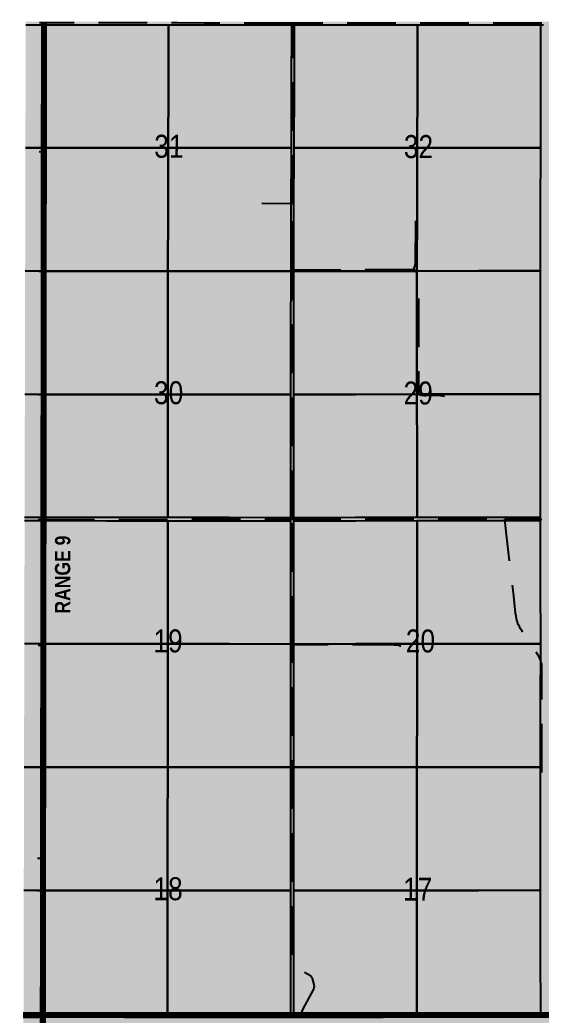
# Model space of a CAD drawing. Extents: x 353105 to 355167, y 6135373 to 6137488.
# Drawn here: x 353108 to 353448, y 6135862 to 6136511 of the extents above; entities that cross this region are included whole.
import ezdxf
from ezdxf.enums import TextEntityAlignment as Align

# ---------------------------------------------------------------- set-up
doc = ezdxf.new("R2010")
doc.units = 0
doc.header["$LTSCALE"] = 5
doc.linetypes.add('DASHED2', pattern=[9.525, 6.35, -3.175])
for name, color, linetype in [('D-TXT', 6, 'Continuous'), ('Quarters', 8, 'Continuous'), ('RoadSeg', 57, 'DASHED2'), ('ROUTE-MAP-HWY', 2, 'Continuous'), ('S-7', 6, 'Continuous'), ('Townships', 57, 'Continuous')]:
    doc.layers.add(name, color=color, linetype=linetype)
doc.layers.add('ROUTE-MAP-BACKGROUND-H', color=7, linetype='Continuous', true_color=0xf0ebff)
doc.styles.add('120', font='ARIALN.TTF', dxfattribs={"height": 13})
doc.styles.add('BOLD', font='ARIALNB.TTF')

msp = doc.modelspace()

# ---------------------------------------------------------------- hatches: boundary and pattern name
at = {"layer": 'ROUTE-MAP-BACKGROUND-H'}
h = msp.add_hatch(color=256, dxfattribs=at)
h.dxf.hatch_style = 1
h.paths.add_polyline_path([(353111.67, 6136510), (354099.56, 6136509.71), (354100.83, 6135536.84), (353109.52, 6135536.86)])

# ---------------------------------------------------------------- linework, layer by layer
at = {"layer": 'Quarters', "flags": 128}
for points in [[(353111.67, 6136508), (353122.61, 6136507.98), (353122.56, 6136467.77)], [(353122.56, 6136467.77), (353122.51, 6136427.57), (353111.49, 6136427.6)], [(353111.49, 6136427.6), (353122.51, 6136427.57), (353122.47, 6136387.36)], [(353122.47, 6136387.36), (353122.43, 6136347.15), (353111.31, 6136347.18)], [(353120.26, 6136347.15), (353122.43, 6136347.15), (353122.39, 6136306.92)], [(353122.39, 6136306.92), (353122.35, 6136266.69), (353111.14, 6136266.72)], [(353120.08, 6136266.69), (353122.35, 6136266.69), (353122.31, 6136226.51)], [(353122.31, 6136226.51), (353122.26, 6136186.34), (353110.96, 6136186.36)], [(353110.95, 6136184.35), (353122.26, 6136184.33), (353122.21, 6136144.11)], [(353122.21, 6136144.11), (353122.17, 6136103.89), (353110.78, 6136103.91)], [(353119.72, 6136103.89), (353122.17, 6136103.89), (353122.12, 6136063.67)], [(353122.12, 6136063.67), (353122.08, 6136023.45), (353110.6, 6136023.47)], [(353110.6, 6136023.47), (353122.08, 6136023.45), (353122.03, 6135983.24)], [(353122.03, 6135983.24), (353121.98, 6135943.02), (353110.42, 6135943.04)], [(353119.36, 6135943.03), (353121.98, 6135943.02), (353121.94, 6135902.8)]]:
    msp.add_lwpolyline(points, dxfattribs=at)
for points in [[(353204.77, 6136467.77), (353204.67, 6136427.57), (353164.59, 6136427.57), (353124.52, 6136427.57), (353124.57, 6136467.77), (353124.62, 6136507.98), (353164.75, 6136507.97), (353204.87, 6136507.97), (353204.77, 6136467.77)], [(353284.98, 6136467.75), (353284.83, 6136427.57), (353244.75, 6136427.57), (353204.67, 6136427.57), (353204.77, 6136467.77), (353204.87, 6136507.97), (353245, 6136507.95), (353285.13, 6136507.92), (353284.98, 6136467.75)], [(353367.27, 6136467.77), (353367.16, 6136427.65), (353327, 6136427.61), (353286.83, 6136427.57), (353286.99, 6136467.74), (353287.14, 6136507.92), (353327.26, 6136507.91), (353367.38, 6136507.89), (353367.27, 6136467.77)], [(353447.56, 6136467.8), (353447.5, 6136427.73), (353407.33, 6136427.69), (353367.16, 6136427.65), (353367.27, 6136467.77), (353367.38, 6136507.89), (353407.5, 6136507.88), (353447.62, 6136507.87), (353447.56, 6136467.8)], [(353204.51, 6136347.15), (353164.47, 6136347.15), (353124.44, 6136347.15), (353124.48, 6136387.36), (353124.52, 6136427.57), (353164.59, 6136427.57), (353204.67, 6136427.57), (353204.59, 6136387.36), (353204.51, 6136347.15)], [(353284.69, 6136387.35), (353284.56, 6136347.13), (353244.53, 6136347.14), (353204.51, 6136347.15), (353204.59, 6136387.36), (353204.67, 6136427.57), (353244.75, 6136427.57), (353284.83, 6136427.57), (353284.69, 6136387.35)], [(353367.07, 6136387.44), (353366.97, 6136347.23), (353326.77, 6136347.18), (353286.57, 6136347.13), (353286.7, 6136387.35), (353286.83, 6136427.57), (353327, 6136427.61), (353367.16, 6136427.65), (353367.07, 6136387.44)], [(353447.44, 6136387.52), (353447.38, 6136347.31), (353407.17, 6136347.27), (353366.97, 6136347.23), (353367.07, 6136387.44), (353367.16, 6136427.65), (353407.33, 6136427.69), (353447.5, 6136427.73), (353447.44, 6136387.52)], [(353204.51, 6136347.15), (353204.49, 6136306.93), (353204.46, 6136266.71), (353164.41, 6136266.7), (353124.36, 6136266.69), (353124.4, 6136306.92), (353124.44, 6136347.15), (353164.47, 6136347.15), (353204.51, 6136347.15)], [(353284.55, 6136306.92), (353284.55, 6136266.71), (353244.51, 6136266.71), (353204.46, 6136266.71), (353204.49, 6136306.93), (353204.51, 6136347.15), (353244.53, 6136347.14), (353284.56, 6136347.13), (353284.55, 6136306.92)], [(353366.97, 6136307.01), (353366.98, 6136266.79), (353326.77, 6136266.75), (353286.56, 6136266.71), (353286.56, 6136306.92), (353286.57, 6136347.13), (353326.77, 6136347.18), (353366.97, 6136347.23), (353366.97, 6136307.01)], [(353447.38, 6136307.1), (353447.38, 6136266.89), (353407.18, 6136266.84), (353366.98, 6136266.79), (353366.97, 6136307.01), (353366.97, 6136347.23), (353407.17, 6136347.27), (353447.38, 6136347.31), (353447.38, 6136307.1)], [(353447.39, 6136226.67), (353447.4, 6136186.46), (353407.21, 6136186.4), (353367.02, 6136186.35), (353367, 6136226.57), (353366.98, 6136266.79), (353407.18, 6136266.84), (353447.38, 6136266.89), (353447.39, 6136226.67)], [(353204.44, 6136226.51), (353204.41, 6136186.31), (353164.34, 6136186.32), (353124.27, 6136186.34), (353124.32, 6136226.51), (353124.36, 6136266.69), (353164.41, 6136266.7), (353204.46, 6136266.71), (353204.44, 6136226.51)], [(353284.55, 6136226.49), (353284.54, 6136186.27), (353244.48, 6136186.29), (353204.41, 6136186.31), (353204.44, 6136226.51), (353204.46, 6136266.71), (353244.51, 6136266.71), (353284.55, 6136266.71), (353284.55, 6136226.49)], [(353367, 6136226.57), (353367.02, 6136186.35), (353326.78, 6136186.31), (353286.55, 6136186.27), (353286.56, 6136226.49), (353286.56, 6136266.71), (353326.77, 6136266.75), (353366.98, 6136266.79), (353367, 6136226.57)], [(353204.39, 6136144.08), (353204.36, 6136103.86), (353164.27, 6136103.88), (353124.18, 6136103.89), (353124.22, 6136144.11), (353124.27, 6136184.33), (353164.34, 6136184.31), (353204.41, 6136184.3), (353204.39, 6136144.08)], [(353284.54, 6136144.04), (353284.54, 6136103.83), (353244.45, 6136103.85), (353204.36, 6136103.86), (353204.39, 6136144.08), (353204.41, 6136184.3), (353244.48, 6136184.28), (353284.54, 6136184.26), (353284.54, 6136144.04)], [(353367.01, 6136144.12), (353367.01, 6136103.9), (353326.78, 6136103.86), (353286.55, 6136103.83), (353286.55, 6136144.05), (353286.55, 6136184.26), (353326.78, 6136184.3), (353367.02, 6136184.34), (353367.01, 6136144.12)], [(353447.44, 6136144.21), (353447.47, 6136103.97), (353407.24, 6136103.93), (353367.01, 6136103.9), (353367.01, 6136144.12), (353367.02, 6136184.34), (353407.21, 6136184.39), (353447.4, 6136184.44), (353447.44, 6136144.21)], [(353204.34, 6136063.65), (353204.31, 6136023.44), (353164.2, 6136023.44), (353124.09, 6136023.45), (353124.13, 6136063.67), (353124.18, 6136103.89), (353164.27, 6136103.88), (353204.36, 6136103.86), (353204.34, 6136063.65)], [(353284.53, 6136063.62), (353284.53, 6136023.42), (353244.42, 6136023.43), (353204.31, 6136023.44), (353204.34, 6136063.65), (353204.36, 6136103.86), (353244.45, 6136103.85), (353284.54, 6136103.83), (353284.53, 6136063.62)], [(353367, 6136063.68), (353366.99, 6136023.46), (353326.77, 6136023.44), (353286.54, 6136023.42), (353286.55, 6136063.63), (353286.55, 6136103.83), (353326.78, 6136103.86), (353367.01, 6136103.9), (353367, 6136063.68)], [(353447.45, 6136063.74), (353447.43, 6136023.51), (353407.21, 6136023.49), (353366.99, 6136023.46), (353367, 6136063.68), (353367.01, 6136103.9), (353407.24, 6136103.93), (353447.47, 6136103.97), (353447.45, 6136063.74)], [(353204.29, 6135983.23), (353204.26, 6135943.02), (353164.13, 6135943.02), (353124, 6135943.02), (353124.04, 6135983.24), (353124.09, 6136023.45), (353164.2, 6136023.44), (353204.31, 6136023.44), (353204.29, 6135983.23)], [(353284.53, 6135983.22), (353284.52, 6135943.02), (353244.39, 6135943.02), (353204.26, 6135943.02), (353204.29, 6135983.23), (353204.31, 6136023.44), (353244.42, 6136023.43), (353284.53, 6136023.42), (353284.53, 6135983.22)], [(353366.99, 6135983.25), (353366.99, 6135943.04), (353326.76, 6135943.03), (353286.53, 6135943.02), (353286.54, 6135983.22), (353286.54, 6136023.42), (353326.77, 6136023.44), (353366.99, 6136023.46), (353366.99, 6135983.25)], [(353447.44, 6135983.29), (353447.45, 6135943.08), (353407.22, 6135943.06), (353366.99, 6135943.04), (353366.99, 6135983.25), (353366.99, 6136023.46), (353407.21, 6136023.49), (353447.43, 6136023.51), (353447.44, 6135983.29)], [(353204.24, 6135902.8), (353204.21, 6135862.58), (353164.06, 6135862.58), (353123.91, 6135862.58), (353123.95, 6135902.8), (353124, 6135943.02), (353164.13, 6135943.02), (353204.26, 6135943.02), (353204.24, 6135902.8)], [(353284.52, 6135902.79), (353284.51, 6135862.57), (353244.36, 6135862.57), (353204.21, 6135862.58), (353204.24, 6135902.8), (353204.26, 6135943.02), (353244.39, 6135943.02), (353284.52, 6135943.02), (353284.52, 6135902.79)], [(353366.99, 6135902.82), (353366.99, 6135862.6), (353326.76, 6135862.58), (353286.52, 6135862.57), (353286.53, 6135902.79), (353286.53, 6135943.02), (353326.76, 6135943.03), (353366.99, 6135943.04), (353366.99, 6135902.82)], [(353447.46, 6135902.86), (353447.47, 6135862.64), (353407.23, 6135862.62), (353366.99, 6135862.6), (353366.99, 6135902.82), (353366.99, 6135943.04), (353407.22, 6135943.06), (353447.45, 6135943.08), (353447.46, 6135902.86)]]:
    msp.add_lwpolyline(points, close=True, dxfattribs=at)
at = {"layer": 'RoadSeg'}
for p, q in [((353123.63, 6136509.15), (353122.03, 6136509.14)), ((353125.05, 6136509.15), (353123.63, 6136509.15)), ((353123.49, 6136424.89), (353122.67, 6136424.85)), ((353285.81, 6136391.03), (353265.76, 6136391.28)), ((353285.6, 6136348.01), (353285.81, 6136391.03)), ((353285.6, 6136348.01), (353364.94, 6136348.44)), ((353121.74, 6136185.15), (353123.26, 6136185.4)), ((353123.26, 6136185.4), (353124.76, 6136185.14)), ((353285.32, 6136103.27), (353285.46, 6136185.27)), ((353285.46, 6136185.27), (353424.27, 6136185.3)), ((353122.34, 6136102.97), (353123.16, 6136102.95)), ((353122.15, 6135963.88), (353122.98, 6135963.91)), ((353291.43, 6135861.6), (353291.6, 6135862.64))]:
    msp.add_line(p, q, dxfattribs=at)
at = {"layer": 'RoadSeg', "flags": 128}
for points in [[(353122.03, 6136509.14), (353120.61, 6136509.13)], [(353286.07, 6136509.02), (353258.06, 6136509.05), (353228.21, 6136509.12), (353210.96, 6136509.17), (353191.66, 6136509.16), (353155.12, 6136509.17), (353136.81, 6136509.14), (353125.05, 6136509.15)], [(353285.81, 6136391.03), (353286.1, 6136478.4), (353286.07, 6136509.02)], [(353448.46, 6136509.05), (353424.65, 6136509.01), (353395.62, 6136509.01), (353309.4, 6136509.11), (353297.41, 6136509.11), (353286.07, 6136509.02)], [(353122.67, 6136424.85), (353120.43, 6136425.13)], [(353364.94, 6136348.44), (353365.93, 6136351.78), (353366.17, 6136383.8), (353365.69, 6136386.19)], [(353285.46, 6136185.27), (353285.46, 6136226.93), (353285.52, 6136250.49), (353285.53, 6136298.35), (353285.6, 6136348.01)], [(353384.9, 6136265.46), (353380.48, 6136265.91), (353369.38, 6136265.94), (353368.11, 6136268), (353368.14, 6136342.54), (353367.56, 6136344.83), (353364.94, 6136348.44)], [(353119.9, 6136185.16), (353121.74, 6136185.15)], [(353124.76, 6136185.14), (353130.15, 6136185.11), (353204.71, 6136185.19), (353264, 6136185.28), (353285.46, 6136185.27)], [(353424.27, 6136185.3), (353434.46, 6136185.39), (353442.05, 6136185.35), (353448.49, 6136185.33)], [(353448.37, 6136019.97), (353448.38, 6136022.43), (353448.4, 6136045.67), (353448.45, 6136067.22), (353448.47, 6136083.89), (353448.51, 6136087.88), (353448.47, 6136089.45), (353448.35, 6136090.63), (353448.11, 6136091.82), (353447.78, 6136092.93), (353447.35, 6136094.01), (353446.78, 6136095.13), (353446.42, 6136095.86), (353445.81, 6136096.81), (353442.65, 6136101.65), (353440.28, 6136105.11), (353435.54, 6136112.17), (353434.51, 6136113.83), (353433.78, 6136115.23), (353433.05, 6136116.66), (353432.51, 6136118.13), (353432.16, 6136119.34), (353431.89, 6136120.48), (353431.63, 6136122.09), (353431.36, 6136124), (353429.85, 6136137.15), (353425.47, 6136175.02), (353424.27, 6136185.3)], [(353119.72, 6136102.96), (353122.34, 6136102.97)], [(353291.6, 6135862.64), (353292.41, 6135865.27), (353299.67, 6135878.62), (353300.01, 6135880.63), (353298.74, 6135885.59), (353297.49, 6135887.25), (353286.48, 6135893.39), (353285.29, 6135896.05), (353285.54, 6135953.14), (353285.46, 6136017.4), (353285.32, 6136103.27)], [(353356.5, 6136102.13), (353355.17, 6136102.88), (353348.95, 6136103.38), (353285.32, 6136103.27)], [(353122.15, 6135963.88), (353119.41, 6135963.83)]]:
    msp.add_lwpolyline(points, dxfattribs=at)
at = {"layer": 'ROUTE-MAP-HWY', "const_width": 4, "flags": 128}
for points in [[(353122.47, 6135536.84), (353122.47, 6135537.91), (353122.67, 6135699.29), (353122.87, 6135861.65), (353122.98, 6135963.91), (353123.16, 6136102.95), (353123.26, 6136185.4), (353123.49, 6136424.89), (353123.63, 6136509.15)], [(353109.89, 6135861.55), (353122.87, 6135861.65), (353285.32, 6135861.59), (353448.4, 6135861.7), (353611.13, 6135861.62), (353661.32, 6135861.63), (353774.04, 6135861.6), (353936.39, 6135861.68), (354099.44, 6135861.62)]]:
    msp.add_lwpolyline(points, dxfattribs=at)
at = {"layer": 'Townships', "flags": 128}
for points in [[(353120.61, 6136507.98), (353122.61, 6136507.98)], [(353122.61, 6136507.98), (353122.51, 6136427.57), (353122.43, 6136347.15), (353122.35, 6136266.69), (353122.26, 6136186.34), (353122.26, 6136184.33), (353122.17, 6136103.89), (353122.08, 6136023.45), (353121.98, 6135943.02), (353121.89, 6135862.58), (353121.89, 6135860.57), (353121.8, 6135780.14), (353121.71, 6135699.69), (353121.62, 6135619.27), (353121.51, 6135538.84), (353121.5, 6135536.84)], [(353121.89, 6135860.57), (353121.89, 6135862.58), (353121.98, 6135943.02), (353122.08, 6136023.45), (353122.17, 6136103.89), (353122.26, 6136184.33), (353122.26, 6136186.34), (353122.35, 6136266.69), (353122.43, 6136347.15), (353122.51, 6136427.57), (353122.61, 6136507.98), (353124.62, 6136507.98), (353204.87, 6136507.97), (353285.13, 6136507.92), (353287.14, 6136507.92), (353367.38, 6136507.89), (353447.62, 6136507.87), (353449.63, 6136507.87)]]:
    msp.add_lwpolyline(points, dxfattribs=at)

# ---------------------------------------------------------------- texts
at = {"layer": 'D-TXT', "style": 'BOLD'}
msp.add_text('RANGE 9', height=10, rotation=89.93816, dxfattribs=at).set_placement((353140.77, 6136149.12), align=Align.CENTER)
at = {"layer": 'S-7', "char_height": 14.992, "width": 23.2965, "attachment_point": 5, "rotation": 359.93473, "style": '120', "bg_fill": 1, "box_fill_scale": 1.15, "bg_fill_color": 256, "bg_fill_true_color": 15789055}
for s, insert, bg_fill_transparency in [('31', (353205.1, 6136428.57), 13369376), ('32', (353367.96, 6136428.38), 13369381), ('30', (353204.91, 6136267.72), 13369371), ('29', (353367.78, 6136267.53), 13369386), ('19', (353204.57, 6136105.76), 15138838), ('20', (353369.25, 6136105.71), 13369391), ('18', (353204.55, 6135944), 3932177), ('17', (353367.41, 6135943.82), 13369396)]:
    msp.add_mtext(s, dxfattribs=dict(at, insert=insert, bg_fill_transparency=bg_fill_transparency))

doc.saveas('drawing.dxf')
